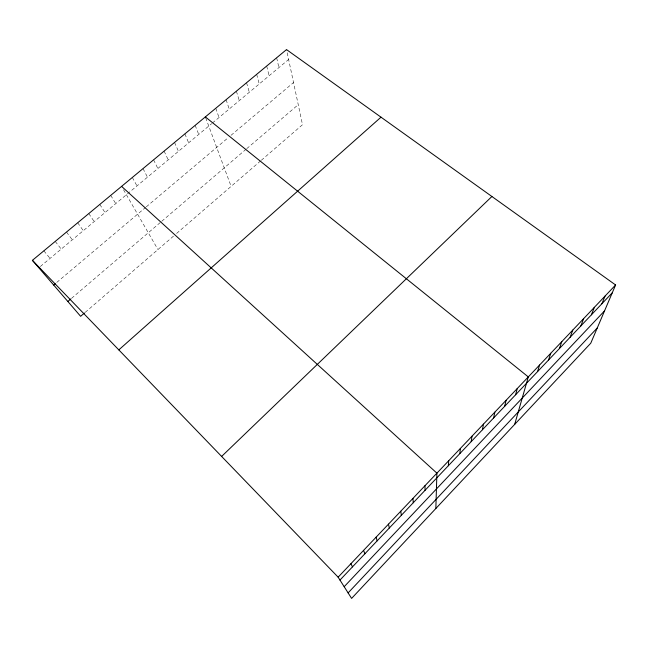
<?xml version="1.0" encoding="UTF-8"?>
<svg xmlns="http://www.w3.org/2000/svg" width="648" height="648" viewBox="0 0 648 648"><rect width="100%" height="100%" fill="white"/><g stroke="black" fill="none" stroke-linecap="round" stroke-linejoin="round"><path stroke-width="0.49" stroke-dasharray="3.24 2.43" d="M85.196 312.368L175.187 234.665M176.612 233.434L260.585 160.923M261.33 160.275L302.511 124.716L286.521 49.596M71.539 298.339L160.996 221.916M161.733 221.284L246.021 149.275M246.742 148.659L298.242 104.66M56.757 282.431L145.557 207.457M146.278 206.85L228.031 137.83M231.044 135.294L293.536 82.539M40.314 266.522L211.685 123.638M212.423 123.023L288.627 59.486M43.861 250.825L50.066 258.39M55.226 241.396L61.228 249.083M66.509 232.049L72.301 239.849M77.695 222.766L83.292 230.688M88.8 213.565L94.195 221.6M99.808 204.428L105.008 212.576M110.735 195.364L115.749 203.626M123.509 189.726L157.95 249.553M132.338 177.455L136.971 185.936M143.014 168.602L147.461 177.188M153.6 159.821L157.869 168.504M164.114 151.106L168.205 159.894M174.539 142.455L178.459 151.34M184.891 133.877L188.633 142.86M195.161 125.356L198.734 134.436M205.691 117.823L231.117 186.365M215.776 108.265L219.008 117.531M226.12 99.687L229.181 109.05M236.382 91.174L239.274 100.634M246.564 82.733L249.294 92.283M256.665 74.35L259.241 83.989M266.692 66.039L269.106 75.759M276.647 57.785L278.907 67.595"/><path stroke-width="0.97" d="M435.853 508.502L436.906 473.161L121.581 186.373M448.343 465.742L448.716 460.72M459.821 453.632L460.412 448.408M471.185 441.644L471.995 436.201M482.444 429.762L483.473 424.124M493.606 417.992L494.837 412.152M504.654 406.328L506.096 400.294M515.606 394.778L517.25 388.549M514.682 424.391L528.298 376.909L205.351 116.907M537.54 371.636L539.582 365.035M548.508 360.061L550.751 353.273M559.386 348.592L561.816 341.618M570.151 337.227L572.775 330.075M580.827 325.968L583.629 318.646M591.397 314.815L594.386 307.314M601.879 303.766L605.046 296.096M615.6 284.974L590.765 343.197L351.597 598.404L338.135 577.174L32.4 260.334L286.521 49.596L615.6 284.974L338.135 577.174M348.114 592.904L597.278 327.937M344.177 586.699L604.56 310.862M339.973 580.065L612.263 292.807M221.624 456.427L491.897 196.498M118.811 349.888L381.008 117.183M84.434 313.024L80.627 316.313L32.4 260.334M67.854 301.482L70.802 298.971M53.679 285.031L55.218 283.727M350.916 563.711L352.488 566.862M363.569 550.387L364.881 553.789M376.091 537.2L377.152 540.845M388.492 524.135L389.302 528.023M400.772 511.207L401.339 515.33M412.938 498.401L413.262 502.751M424.975 485.716L425.064 490.293"/></g></svg>
